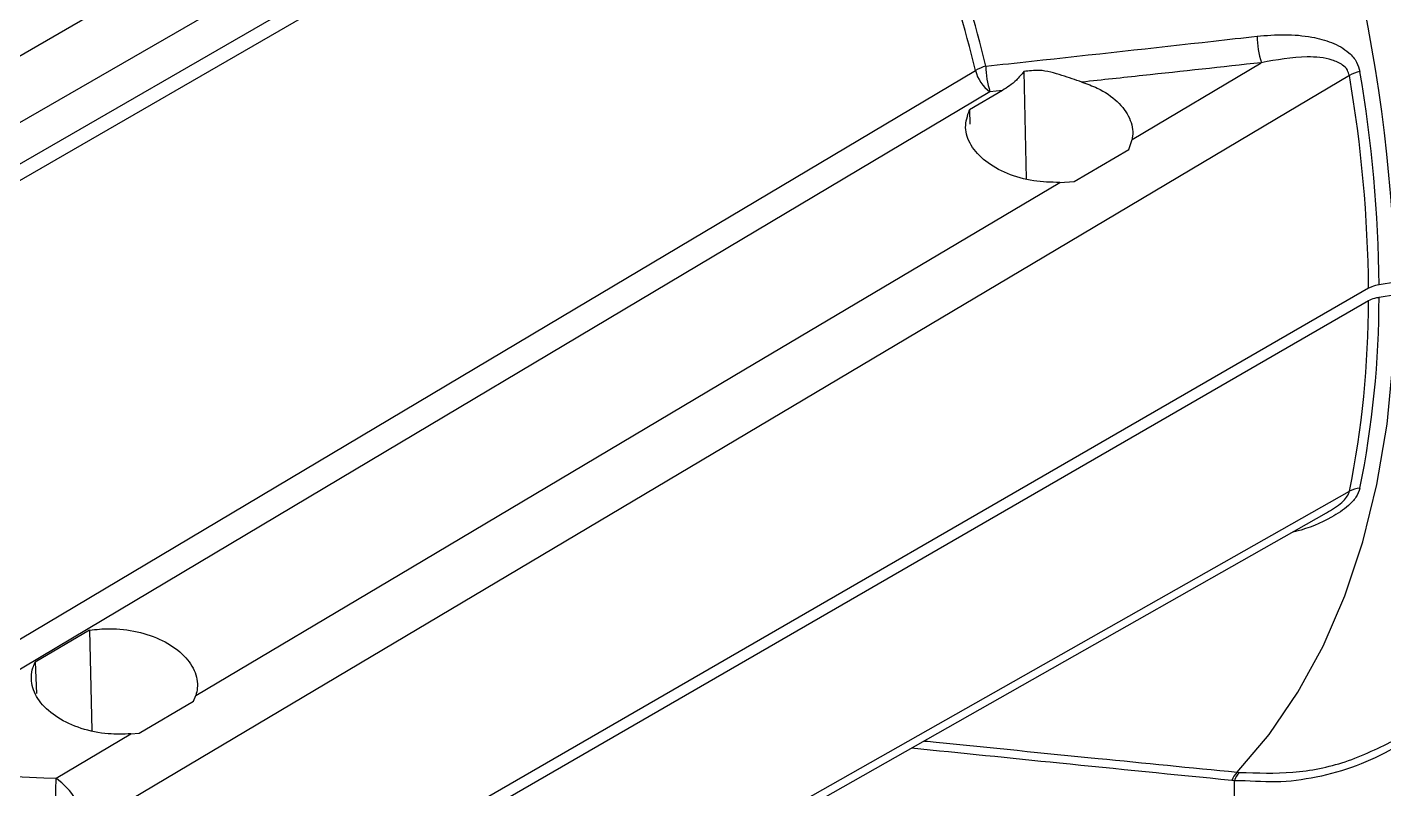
# Model space of a CAD drawing. Extents: x 11 to 120, y 2 to 94.
# Drawn here: x 85.897 to 89.489, y 71.172 to 73.188 of the extents above; entities that cross this region are included whole.
import ezdxf

# ---------------------------------------------------------------- set-up
doc = ezdxf.new("R2010")
doc.units = 0
doc.header["$MEASUREMENT"] = 0
doc.layers.add('OBJECT', color=7, linetype='CONTINUOUS')

msp = doc.modelspace()

# ---------------------------------------------------------------- linework, layer by layer
at = {"layer": 'OBJECT'}
for p, q in [((84.9782, 72.593), (87.8454, 74.2483)), ((87.9253, 74.118), (85.0554, 72.4612)), ((85.0516, 72.3489), (87.8216, 73.948)), ((87.8321, 73.91), (85.0609, 72.3103)), ((88.5362, 73.0704), (88.5425, 72.7867)), ((88.8225, 72.8907), (89.1648, 73.0939)), ((88.4794, 73.0204), (88.3919, 72.9687)), ((88.4794, 73.0204), (88.4463, 73.017)), ((88.3919, 72.9687), (88.3933, 72.9314)), ((88.8138, 72.8642), (88.8225, 72.8907)), ((88.6695, 72.7791), (88.8138, 72.8642)), ((88.6309, 72.7769), (88.6695, 72.7791)), ((89.4488, 72.4967), (86.1367, 70.5848)), ((89.5204, 72.5128), (89.4765, 72.506)), ((86.1367, 70.5521), (89.4488, 72.4641)), ((89.4765, 72.4733), (89.5204, 72.4801)), ((86.0624, 71.592), (85.9183, 71.5068)), ((86.0624, 71.592), (86.0683, 71.3264)), ((85.9183, 71.5068), (85.9214, 71.4239)), ((86.3378, 71.4044), (86.3437, 71.4194)), ((86.1939, 71.3196), (86.3378, 71.4044)), ((85.9736, 71.1998), (86.1718, 71.3174)), ((86.1718, 71.3174), (86.1939, 71.3196)), ((89.1007, 71.216), (89.1073, 71.2154)), ((89.0918, 70.9946), (89.0934, 71.1935))]:
    msp.add_line(p, q, dxfattribs=at)
at = {"layer": 'OBJECT', "flags": 128}
for points in [[(85.5126, 71.351), (85.5999, 71.403), (85.9494, 71.6108), (87.3471, 72.4422), (88.4079, 73.0733)], [(89.398, 73.06), (89.2334, 72.9622), (88.5282, 72.5431), (86.0536, 71.0728)], [(88.4463, 73.017), (87.5948, 72.5101), (86.6854, 71.9687), (85.5512, 71.2937)], [(86.3437, 71.4194), (86.8843, 71.7402), (87.795, 72.2808), (88.6309, 72.7769)], [(89.1007, 71.216), (89.1858, 71.316), (89.2619, 71.4275), (89.3287, 71.5499), (89.3859, 71.6828), (89.4333, 71.8254), (89.4706, 71.9772), (89.4976, 72.1374), (89.5142, 72.3053), (89.5204, 72.4801)], [(86.0536, 70.066), (86.2299, 70.1658), (86.9353, 70.5651), (89.398, 71.9595)], [(86.0285, 70.027), (86.666, 70.3882), (89.3378, 71.9021)], [(85.6917, 71.2121), (85.9413, 71.2012), (85.9736, 71.1998)]]:
    msp.add_lwpolyline(points, dxfattribs=at)
at = {"layer": 'OBJECT'}
for centre, radius, start, end in [((85.1186, 72.381), 4.4038, 1.7148, 25.2792), ((84.3563, 72.0774), 4.1722, 13.8093, 23.4219), ((84.3714, 72.0859), 4.185, 13.8093, 23.4219), ((89.3925, 73.1668), 0.239, 180.6691, 197.7488), ((88.4724, 72.958), 0.1321, 106.2693, 119.2321), ((88.5049, 73.0981), 0.1001, 194.3768, 234.1577), ((88.679, 73.089), 0.2436, 180.9856, 197.1951), ((89.451, 72.9647), 0.109, 103.4506, 119.0976), ((85.9574, 72.4734), 3.5193, 0.5305, 9.7724), ((85.9387, 72.4642), 3.5102, 0.5313, 9.7723), ((86.915, 72.4642), 2.5337, 348.5093, 359.9974), ((86.9362, 72.4734), 2.5404, 348.5094, 359.9983), ((89.4291, 71.9028), 0.0647, 93.1014, 118.8108), ((82.6757, 71.2461), 3.2982, 356.2609, 359.196), ((85.8558, 71.0369), 0.201, 10.2877, 54.1408), ((89.1409, 71.174), 0.0581, 133.8192, 159.7768), ((89.1478, 71.1743), 0.0576, 134.6224, 160.5957)]:
    msp.add_arc(centre, radius, start, end, dxfattribs=at)
for points, knots in [([(88.4354, 73.0848), (88.4756, 73.0891), (88.6767, 73.1109), (88.916, 73.1373), (89.1151, 73.1597), (89.1535, 73.164)], [0, 0, 0, 0, 0.167872, 0.839364, 1, 1, 1, 1]), ([(89.1535, 73.164), (89.178, 73.166), (89.2269, 73.17), (89.2937, 73.1642), (89.3521, 73.1491), (89.3932, 73.1263), (89.4181, 73.098), (89.4233, 73.0791), (89.4256, 73.0708)], [0, 0, 0, 0, 0.227374, 0.454238, 0.628217, 0.803357, 0.912623, 1, 1, 1, 1]), ([(89.398, 73.06), (89.3965, 73.065), (89.3933, 73.0761), (89.3775, 73.0912), (89.3423, 73.1064), (89.2688, 73.1128), (89.2054, 73.1012), (89.1648, 73.0939)], [0, 0, 0, 0, 0.062412, 0.139208, 0.265335, 0.530913, 1, 1, 1, 1]), ([(88.5362, 73.0704), (88.5296, 73.0626), (88.5121, 73.0416), (88.492, 73.0286), (88.4794, 73.0204)], [0, 0, 0, 0, 0.372319, 1, 1, 1, 1]), ([(88.6899, 73.0426), (88.6724, 73.0485), (88.6355, 73.0609), (88.5835, 73.0766), (88.5497, 73.0722), (88.5362, 73.0704)], [0, 0, 0, 0, 0.350763, 0.739166, 1, 1, 1, 1]), ([(89.1648, 73.0939), (89.0603, 73.0825), (88.9021, 73.0652), (88.7437, 73.0483), (88.6899, 73.0426)], [0, 0, 0, 0, 0.660515, 1, 1, 1, 1]), ([(88.6899, 73.0426), (88.7037, 73.0376), (88.7397, 73.0245), (88.7865, 72.9922), (88.8195, 72.9477), (88.826, 72.9122), (88.823, 72.8937), (88.8225, 72.8907)], [0, 0, 0, 0, 0.162696, 0.424831, 0.687546, 0.950209, 1, 1, 1, 1]), ([(88.6309, 72.7769), (88.6078, 72.7774), (88.5597, 72.7785), (88.4903, 72.7986), (88.4319, 72.8316), (88.3932, 72.8746), (88.3765, 72.9227), (88.3868, 72.9534), (88.3919, 72.9687)], [0, 0, 0, 0, 0.156109, 0.324409, 0.493191, 0.662433, 0.831758, 1, 1, 1, 1]), ([(89.4765, 72.506), (89.4699, 72.5046), (89.4596, 72.5025), (89.4516, 72.4982), (89.4488, 72.4967)], [0, 0, 0, 0, 0.643557, 1, 1, 1, 1]), ([(89.4488, 72.4641), (89.4541, 72.4667), (89.4625, 72.4708), (89.4729, 72.4727), (89.4765, 72.4733)], [0, 0, 0, 0, 0.643567, 1, 1, 1, 1]), ([(89.4256, 71.9674), (89.4228, 71.9593), (89.4171, 71.9432), (89.3914, 71.916), (89.3397, 71.8827), (89.2872, 71.8603), (89.2519, 71.8524), (89.2488, 71.8517)], [0, 0, 0, 0, 0.143825, 0.286943, 0.531667, 0.959784, 1, 1, 1, 1]), ([(89.3374, 71.9026), (89.3519, 71.911), (89.3722, 71.9228), (89.3906, 71.9427), (89.3964, 71.9531), (89.3977, 71.9583), (89.398, 71.9595)], [0, 0, 0, 0, 0.539764, 0.759334, 0.946999, 1, 1, 1, 1]), ([(86.0624, 71.592), (86.0798, 71.5938), (86.1212, 71.5982), (86.1894, 71.5899), (86.2571, 71.5666), (86.3105, 71.5305), (86.3432, 71.486), (86.3506, 71.4473), (86.3453, 71.4257), (86.3437, 71.4194)], [0, 0, 0, 0, 0.117568, 0.279861, 0.442586, 0.605907, 0.769589, 0.933238, 1, 1, 1, 1]), ([(86.1718, 71.3174), (86.1518, 71.3168), (86.1072, 71.3153), (86.0385, 71.3298), (85.9756, 71.3585), (85.9298, 71.3986), (85.9065, 71.445), (85.9074, 71.4823), (85.9161, 71.502), (85.9183, 71.5068)], [0, 0, 0, 0, 0.132307, 0.294526, 0.457212, 0.620426, 0.783854, 0.947086, 1, 1, 1, 1]), ([(89.0864, 71.1941), (88.9343, 71.2093), (88.6519, 71.2374), (88.3694, 71.2662), (88.239, 71.2795)], [0, 0, 0, 0, 0.538434, 1, 1, 1, 1]), ([(88.2726, 71.2985), (88.2832, 71.2975), (88.4365, 71.282), (88.7125, 71.2544), (88.978, 71.2281), (89.1007, 71.216)], [0, 0, 0, 0, 0.0381367, 0.5553096, 1, 1, 1, 1]), ([(89.5147, 71.2794), (89.5147, 71.2794), (89.4833, 71.2612), (89.4172, 71.23), (89.3126, 71.2009), (89.2031, 71.1858), (89.1319, 71.1935), (89.0934, 71.1935), (89.0934, 71.1935)], [0, 0, 0, 0, 0.0000045, 0.2546803, 0.5093557, 0.7546737, 0.9999956, 1, 1, 1, 1]), ([(89.1073, 71.2154), (89.1546, 71.2139), (89.2505, 71.2108), (89.3923, 71.2391), (89.4784, 71.2814), (89.5229, 71.3033)], [0, 0, 0, 0, 0.319145, 0.647516, 1, 1, 1, 1]), ([(89.0934, 71.1935), (89.0934, 71.1935), (89.0912, 71.194), (89.0888, 71.1941), (89.0864, 71.1941)], [0, 0, 0, 0, 0.00031, 1, 1, 1, 1])]:
    msp.add_open_spline(points, degree=3, knots=knots, dxfattribs=at)

doc.saveas('drawing.dxf')
